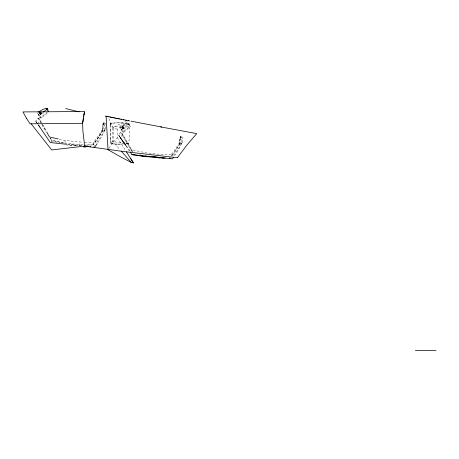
<?xml version="1.0" encoding="UTF-8"?>
<svg xmlns="http://www.w3.org/2000/svg" width="459" height="459" viewBox="0 0 459 459"><rect width="100%" height="100%" fill="white"/><g stroke="black" fill="none" stroke-linecap="round" stroke-linejoin="round"><path stroke-width="0.34" stroke-dasharray="2.29 1.72" d="M110.98 143.34L111.015 143.73A17.448 1.899 0 0 0 113.402 143.937L114.968 144.028A9.96 1.084 0 0 0 115.886 144.069L117.384 144.115A7.688 0.838 0 0 0 118.267 144.12L120.82 144.08A9.002 0.981 0 0 0 122.708 143.988L122.978 143.971A11.458 1.251 0 0 0 123.752 143.908L124.005 143.885A15.348 1.67 0 0 0 125.737 143.707L125.978 143.678A22.709 2.473 0 0 0 127.596 143.443L128.589 143.277A34.712 11.825 83.1 0 0 129.57 134.602L129.472 124.251L122.937 122.972L115.025 122.851L110.338 123.379L110.338 125.571M110.338 124.389L110.355 128.29M110.338 124.05L110.338 123.379L118.422 122.737A7.401 1.142 0 0 1 120.883 122.805L129.472 124.251L112.346 127.407L110.338 123.379M105.547 124.475L104.824 125.141L104.491 130.264L102.472 130.419L98.197 137.356L93.252 144.241L85.603 144.424M173.645 155.481A102.185 87.772 -16.3 0 0 181.368 143.42C179.974 140.299 184.667 137.241 180.261 136.472L179.555 143.569L178.608 145.205M105.564 126.85L105.26 129.604M182.148 142.726C183.904 136.782 179.331 132.777 180.249 143.541L179.555 143.569L180.238 136.501L179.848 140.374L179.899 139.938M103.223 122.673L102.472 130.419L103.223 122.673L102.793 126.913L102.85 126.437M180.261 136.472L180.106 137.757L180.794 137.849L181.701 138.75M51.167 142.502L51.833 140.282L50.501 138.01M104.968 130.213L101.835 136.18A108.45 93.917 -90 0 1 98.008 142.399M181.81 143.432L178.97 148.836A99.035 85.764 -90 0 1 175.063 155.136L174.219 156.376M102.466 129.3L97.285 137.344A105.266 91.163 -90 0 1 93.252 142.715L93.865 146.427M179.549 142.548L174.816 149.898M109.041 148.343L113.321 142.152L117.28 137.557L117.246 129.323L128.715 120.751M118.428 144.12L117.085 144.109A8.514 0.929 0 0 1 116.19 144.08L114.658 144.017A12.135 1.32 0 0 1 113.723 143.96L111.015 143.73L112.449 141.665L112.444 140.77M41.339 122.381L38.728 118.175L37.908 118.147L35.693 121.136L36.806 122.805M123.046 135.078L121.342 132.387L120.597 132.364L118.571 135.095L126.168 145.801L120.264 137.637L122.266 135.049L123.046 135.078L132.703 151.545M172.286 154.666L171.132 156.192L171.132 154.803A96.132 83.251 -90 0 0 174.816 149.892M37.546 123.919L39.738 121.084L40.599 121.119M105.34 129.438L104.491 130.264L103.235 130.385L103.986 122.817L103.246 122.645L103.08 124.05L103.832 124.148L104.824 125.141M182.171 142.674L180.823 143.489M37.569 113.086L40.197 117.969L41.356 117.974L47.943 112.449M123.741 132.209L130.258 126.741L129.358 123.672L126.036 123.953L120.069 127.332L122.685 132.203L123.741 132.209L122.306 129.49L121.222 129.518L121.015 129.054L121.222 129.518M41.121 112.639L40.243 113.275M47.616 111.801L40.197 117.969L37.569 112.989M129.358 123.672L122.306 129.49M38.596 115.025L38.372 114.52L38.596 115.025L39.784 114.997L42.687 112.604M41.281 112.891L41.052 113.034M40.662 114.188L40.26 114.371M40.294 114.291L41.643 113.407M41.092 113.907L41.626 113.482M124.005 128.038L122.828 128.778L123.184 128.56M123.632 127.602L123.368 127.763M123.987 128.107L123.723 128.348M41.517 113.459L41.201 113.677M123.901 128.072L123.569 128.308M40.048 113.998L41.408 113.04M40.243 113.861L40.719 113.522M122.547 128.577L123.792 127.705M122.725 128.48L123.482 127.981M40.495 113.115L41 112.748L40.627 112.96M122.433 128.107L123.414 127.436M123.087 127.625L123.574 127.327M39.692 113.344L40.96 112.489L39.56 113.298M40.432 113.981L40.765 113.763M122.461 127.797L123.379 127.2M122.978 128.509L123.741 128.015M40.381 114.423L41.333 113.746M122.851 128.962L124.028 128.147M123.201 128.761L122.742 128.916M40.22 114.084L40.937 113.614M40.868 113.694L41.459 113.275M123.196 127.877L122.45 128.262M122.702 128.658L123.173 128.354M41.264 113.442L40.799 113.522L41.075 113.344M39.939 113.654L40.415 113.35M40.512 113.413L40.363 113.505M39.761 113.585L41.167 112.868M122.685 128.095L123.569 127.545M40.076 113.218L41.224 112.707M122.708 127.929L123.62 127.401M39.663 113.402L40.926 112.598M122.197 128.032L123.351 127.298M39.623 113.241L40.857 112.455M122.157 127.889L123.396 127.08M39.549 113.126L40.599 112.444M122.088 127.786L123.333 126.977M39.388 112.92L40.438 112.444M121.945 127.591L123.201 126.804L122.719 127.103M122.559 127.344L123.264 126.942M39.319 112.897L39.87 112.444M121.882 127.568L123.184 126.73M122.478 127.378L122.192 127.573L122.45 127.401M39.256 112.736L39.721 112.449M40.731 112.897L41.04 112.845L40.449 113.149M121.819 127.189L122.346 126.845M121.738 127.292L123.035 126.552M122.105 127.941L123.368 127.177M40.059 113.78L41.39 112.983M122.559 128.377L123.775 127.654M40.346 113.339L40.059 113.505M39.864 113.597L40.231 113.384M122.381 128.21L122.714 128.015M39.199 115.467L43.249 113.121M128.543 123.471L129.455 126.569L122.685 132.203L121.773 129.914L127.057 126.862L130.258 126.741M123.006 126.627L122.111 127.137M39.158 112.673L39.531 112.466M121.733 127.367L122.243 127.08M126.942 120.401L113.264 127.476L113.321 142.152L120.046 149.76M128.159 143.351L128.589 143.277L112.449 141.665L112.346 127.407M127.711 143.426L120.545 144.092A7.51 0.82 0 0 1 118.52 144.12L118.468 144.12M181.397 143.432L180.318 143.535M81.404 145.233L79.619 145.273A93.745 8.463 4.9 0 1 67.697 144.269M85.822 145.136L93.59 144.958M83.05 144.482L79.648 144.551A92.024 4.636 4.9 0 1 65.052 143.294L64.231 143.11M59.211 139.175L65.052 140.483L83.05 142.301M84.749 142.37L93.252 142.715M171.132 154.803L158.711 154.299L145.383 152.761L131.154 149.582L121.342 132.387M75.982 145.778L66.859 144.998M81.84 145.755L68.03 144.419M62.992 142.835L51.833 140.282L50.06 137.82M139.863 154.758L140.638 154.93M57.312 142.279L51.368 140.93L49.956 138.52M59.01 142.663L59.854 142.858M117.246 129.323L113.264 127.476L108.49 117.929M105.581 123.873L103.986 122.817L105.564 124.091M130.218 151.212L120.264 137.637L122.995 141.389M40.025 127.298L37.959 124.487L39.973 127.275M40.541 128.027L38.114 124.601M131.154 149.582L132.502 151.459M122.622 140.902L118.571 135.095L129.438 150.994M40.111 127.51L38.103 124.613L39.715 126.954M37.707 124.045L35.693 121.136L36.605 122.467M38.436 125.141L39.956 127.373M120.069 127.332L121.773 129.914M117.28 137.557L125.548 150.506M120.597 132.364L132.531 152.566M37.908 118.147L41.499 124.091M42.802 124.882L47.082 132.181M41.849 124.693L46.084 131.911M38.728 118.175L41.436 122.863M42.113 124.039L46.152 131.113M41.356 117.974L39.784 114.997M126.036 123.953L127.057 126.862M111.015 143.73L110.533 135.835A24.516 1.819 -89.8 0 1 110.389 130.62L110.349 127.441M110.969 143.208L110.894 142.267M110.883 142.129L110.814 141.148M110.808 141.011L110.751 140.138M110.739 139.995L110.717 139.547M110.372 129.656L110.361 128.635M79.631 146.094L79.648 142.164M110.344 127.103L110.338 125.909M65.052 140.483L65.052 143.294A132.903 6.598 11 0 1 51.844 140.282M126.988 143.26A28.567 3.11 0 0 1 126.518 143.328M110.745 139.226A25.251 1.836 -89.8 0 1 110.412 129.513M179.917 143.409A108.433 95.22 -22.1 0 1 171.689 155.831M179.911 143.724A108.949 96.447 -20.7 0 1 171.471 156.399M104.457 130.253A111.898 96.115 -16.3 0 1 96.006 143.46M94.514 145.4A111.898 96.115 -16.3 0 1 93.751 146.364M102.873 130.236A118.743 104.273 -22.1 0 1 93.188 144.711M76.01 145.566A93.768 0.958 4.9 0 1 68.569 144.929M102.868 130.58A119.306 105.616 -20.7 0 1 93.625 144.465M123.058 126.621L121.824 127.424L123.081 126.655M37.707 124.022L35.693 121.136L37.701 124.033M125.537 145.153L118.571 135.095L125.537 145.153"/><path stroke-width="0.69" d="M83.027 120.671L82.631 123.276L82.895 130.987L84.674 146.117L122.111 151.355L177.243 157.712M82.775 122.329L82.735 122.616M83.303 118.829L83.36 118.474M83.263 119.11L83.314 118.761M82.804 122.134L83.268 119.088M83.073 120.35L83.188 119.587M83.377 118.37L83.452 117.883M83.515 117.475L83.636 116.729M82.631 123.276L30.053 123.827L26.616 118.52M83.613 116.85L83.722 116.19M83.699 116.316L83.75 116.007M83.773 115.88L83.917 115.031M83.905 115.106L83.991 114.589M84.02 114.429L84.295 112.868M83.98 114.652L84.049 114.234M84.117 113.855L84.209 113.333M84.204 113.362L84.272 112.989M84.301 112.839L84.37 112.461M84.393 112.346L84.33 112.667M84.49 111.812L84.381 112.409M84.479 111.876L83.997 111.526L22.95 111.927L26.599 118.491M97.096 143.759L94.715 147.144L93.917 147.075M130.482 158.235L133.437 162.876L131.263 162.446L121.319 157.265L108.06 149.772L108.387 149.295M177.358 157.73L186.641 145.4L196.727 133.603L160.604 126.885M173.359 157.609L172.469 158.848L131.928 154.654L130.27 152.216M48.43 111.778L47.506 108.628L43.169 112.208M38.154 112.174C41.161 110.768 43.966 107.899 47.506 108.628M158.682 157.139L158.694 157.885L160.713 157.58M84.674 146.117L51.695 149.932L31.16 123.815M131.928 154.654L134.286 154.872M415.395 350.59L436.05 350.59M84.163 146.191L85.058 146.209M158.694 157.885L163.651 157.994M83.859 146.186L85.953 146.232M85.42 146.22L87.732 146.272M87.646 146.272L88.317 146.289M162.354 157.965L165.406 158.034M169.268 158.126L169.876 158.143M169.308 158.126L170.105 158.148M66.647 144.281L50.324 142.554L40.266 127.814M89.884 146.691L90.693 146.771M88.26 146.519L84.227 146.054M146.123 156.066A85.603 7.728 4.9 0 1 145.285 155.991L145.365 156.743L134.487 154.907M129.863 120.975L128.124 120.637M125.743 120.166L128.715 120.751M123.351 119.69L126.403 120.298M120.952 119.214L123.855 119.793M119.724 118.973L121.365 119.3M118.565 118.738L119.759 118.979M117.309 118.491L118.915 118.812M115.725 118.17L117.366 118.502M114.939 118.015L116.173 118.261M113.78 117.779L114.98 118.02M111.858 117.389L114.165 117.854M110.2 117.051L112.587 117.538M111.101 117.234L108.858 116.775M109.001 116.81L105.226 116.035M107.062 116.408L107.538 116.511M46.824 132.29L49.469 137L58.236 138.957M140.54 155.618L145.365 156.743M121.17 151.028L131.263 162.446M126.368 151.797L133.437 162.876M108.06 149.772L106.092 116.213M46.611 108.41L46.858 109.253M47.231 110.527L47.047 109.89M161.815 127.045A305.602 7.987 9.5 0 1 131.05 121.147M79.189 111.841A270.598 6.271 9.7 0 1 65.723 108.531M157.007 157.007A85.603 7.728 4.9 0 1 148.636 156.295M157.426 157.58A85.626 0.872 4.9 0 1 146.547 156.645M85.254 147.282A128.118 1.71 9.1 0 1 83.653 146.846"/></g></svg>
